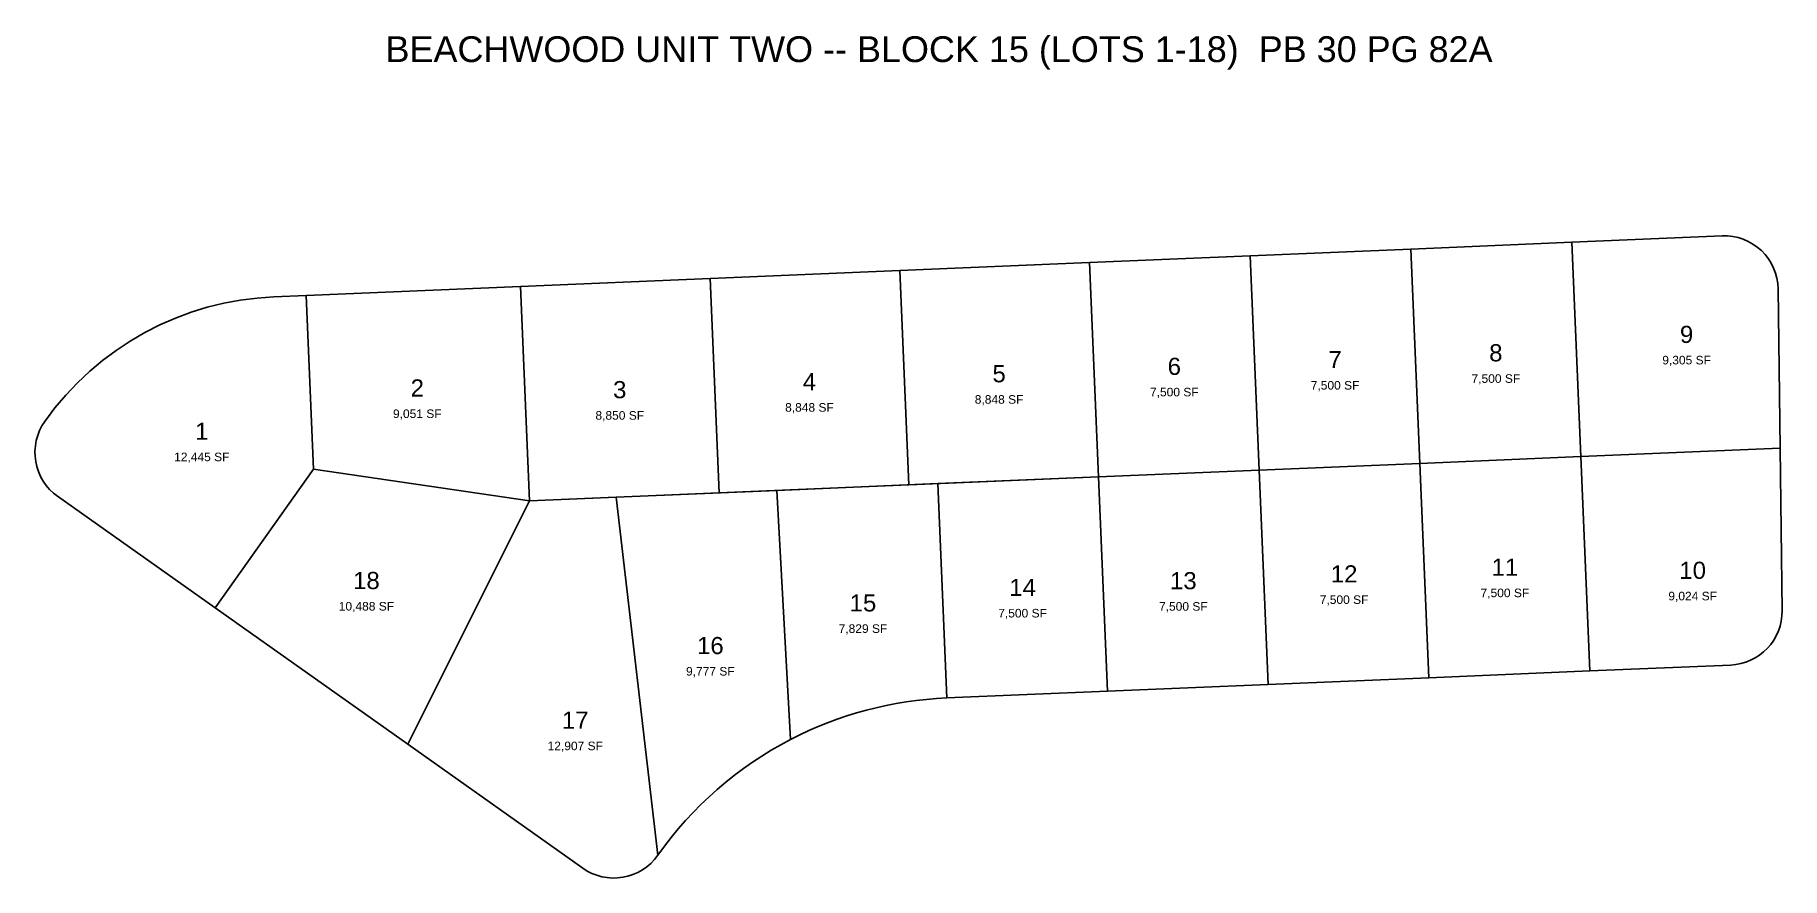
# Model space of a CAD drawing. Extents: x -813 to 1, y -200 to 193.
import ezdxf
from ezdxf.enums import TextEntityAlignment as Align

# ---------------------------------------------------------------- set-up
doc = ezdxf.new("R2010")
doc.units = 0
for name, color, linetype in [('CURVE', 6, 'CONTINUOUS'), ('LOT_LINE', 4, 'CONTINUOUS'), ('TEXT-LABELS', 7, 'CONTINUOUS'), ('TITLEBLOCK', 2, 'CONTINUOUS')]:
    doc.layers.add(name, color=color, linetype=linetype)
doc.styles.get("Standard").update_dxf_attribs({"font": 'Arial'})

msp = doc.modelspace()

# ---------------------------------------------------------------- linework, layer by layer
at = {"layer": 'CURVE'}
for points in [[(-26.9512, 98.9549), (-24.4512, 98.9349), (-21.9657, 98.6654), (-19.5196, 98.1489), (-17.1373, 97.3907), (-14.8426, 96.3984), (-12.6585, 95.1818), (-10.6068, 93.7532), (-8.7081, 92.1268), (-6.9813, 90.3188), (-5.4437, 88.3475), (-4.1107, 86.2325), (-2.9956, 83.9949), (-2.1096, 81.6571), (-1.4615, 79.2425), (-1.0578, 76.7752), (-0.9025, 74.28)], [(-808.8168, 12.4603), (-804.089, 18.7482), (-799.0105, 24.7563), (-793.5977, 30.4651), (-787.8683, 35.8561), (-781.8408, 40.9117), (-775.535, 45.6155), (-768.9714, 49.9522), (-762.1711, 53.9077), (-755.1565, 57.4691), (-747.9502, 60.6249), (-740.5758, 63.3647), (-733.0572, 65.6797), (-725.4188, 67.5624), (-717.6856, 69.0066), (-709.8826, 70.0076), (-702.0352, 70.5621)], [(-802.8632, -22.3901), (-804.7934, -20.8757), (-806.5658, -19.1793), (-808.1635, -17.3174), (-809.5709, -15.3079), (-810.7746, -13.1701), (-811.763, -10.9246), (-812.5265, -8.5931), (-813.0578, -6.1979), (-813.3518, -3.7622), (-813.4056, -1.3094), (-813.2187, 1.1368), (-812.793, 3.553), (-812.1325, 5.9158), (-811.2436, 8.2025), (-810.1348, 10.391), (-808.8168, 12.4603)], [(0.9207, -75.776), (0.834, -78.1811), (0.5164, -80.5668), (-0.0291, -82.9108), (-0.7975, -85.1916), (-1.7816, -87.3879), (-2.9723, -89.4794), (-4.3586, -91.4467), (-5.9277, -93.2716), (-7.665, -94.9371), (-9.5544, -96.4279), (-11.5783, -97.7301), (-13.7182, -98.8316), (-15.954, -99.7223), (-18.2651, -100.3939), (-20.6301, -100.8401), (-23.027, -101.0569)], [(-388.4408, -116.4255), (-393.1771, -116.6885), (-397.9044, -117.0805), (-402.6193, -117.6014), (-407.3182, -118.2506), (-411.9977, -119.0277), (-416.6543, -119.9321), (-421.2844, -120.9632), (-425.8847, -122.1202), (-430.4518, -123.4022), (-434.9822, -124.8082), (-439.4725, -126.3373), (-443.9195, -127.9883), (-448.3198, -129.7599), (-452.6702, -131.6509), (-456.9674, -133.6597), (-461.2082, -135.7851)], [(-461.2082, -135.7851), (-465.7679, -138.2362), (-470.2526, -140.822), (-474.6584, -143.54), (-478.9813, -146.388), (-483.2176, -149.3634), (-487.3634, -152.4635), (-491.4152, -155.6856), (-495.3692, -159.0269), (-499.2221, -162.4844), (-502.9704, -166.055), (-506.6107, -169.7356), (-510.1399, -173.5229), (-513.5548, -177.4135), (-516.8525, -181.404), (-520.0299, -185.491), (-523.0843, -189.6706)], [(-523.1883, -189.8175), (-524.7027, -191.7477), (-526.3991, -193.5201), (-528.2609, -195.1178), (-530.2705, -196.5252), (-532.4083, -197.7289), (-534.6538, -198.7173), (-536.9853, -199.4808), (-539.3805, -200.0121), (-541.8162, -200.3061), (-544.269, -200.3599), (-546.7152, -200.173), (-549.1314, -199.7473), (-551.4942, -199.0868), (-553.7809, -198.1979), (-555.9694, -197.0891), (-558.0387, -195.7711)]]:
    msp.add_lwpolyline(points, dxfattribs=at)
at = {"layer": 'LOT_LINE'}
for p, q in [((-97.11, 96.0041), (-26.9512, 98.9549)), ((-321.9112, 86.5494), (-246.9775, 89.701)), ((-246.9775, 89.701), (-172.0437, 92.8526)), ((-246.9775, 89.701), (-242.7754, -10.2107)), ((-242.7754, -10.2107), (-246.9775, 89.701)), ((-172.0437, 92.8526), (-97.11, 96.0041)), ((-172.0437, 92.8526), (-167.8416, -7.0591)), ((-167.8416, -7.0591), (-172.0437, 92.8526)), ((-97.11, 96.0041), (-92.9079, -3.9075)), ((-92.9079, -3.9075), (-97.11, 96.0041)), ((-498.7149, 79.1134), (-410.3131, 82.8314)), ((-410.3131, 82.8314), (-321.9112, 86.5494)), ((-410.3131, 82.8314), (-406.111, -17.0803)), ((-406.111, -17.0803), (-410.3131, 82.8314)), ((-321.9112, 86.5494), (-317.7091, -13.3622)), ((-317.7091, -13.3622), (-321.9112, 86.5494)), ((-687.0484, 71.1924), (-587.1368, 75.3945)), ((-587.1368, 75.3945), (-498.7149, 79.1134)), ((-587.1368, 75.3945), (-582.9347, -24.5171)), ((-582.9347, -24.5171), (-587.1368, 75.3945)), ((-498.7149, 79.1134), (-494.5128, -20.7983)), ((-494.5128, -20.7983), (-498.7149, 79.1134)), ((-0.9025, 74.28), (0, 0)), ((-702.0352, 70.5621), (-687.0484, 71.1924)), ((-687.0484, 71.1924), (-683.6401, -9.7665)), ((-683.6401, -9.7665), (-687.0484, 71.1924)), ((0, 0), (-92.9079, -3.9075)), ((-92.9079, -3.9075), (0, 0)), ((0, 0), (0.9207, -75.776)), ((-167.8416, -7.0591), (-242.7754, -10.2107)), ((-242.7754, -10.2107), (-167.8416, -7.0591)), ((-92.9079, -3.9075), (-167.8416, -7.0591)), ((-167.8416, -7.0591), (-92.9079, -3.9075)), ((-163.6395, -106.9708), (-167.8416, -7.0591)), ((-167.8416, -7.0591), (-163.6395, -106.9708)), ((-88.7058, -103.8192), (-92.9079, -3.9075)), ((-92.9079, -3.9075), (-88.7058, -103.8192)), ((-683.6401, -9.7665), (-729.4159, -74.4044)), ((-729.4159, -74.4044), (-683.6401, -9.7665)), ((-582.9347, -24.5171), (-683.6401, -9.7665)), ((-683.6401, -9.7665), (-582.9347, -24.5171)), ((-317.7091, -13.3622), (-406.111, -17.0803)), ((-392.6429, -16.5138), (-317.7091, -13.3622)), ((-242.7754, -10.2107), (-317.7091, -13.3622)), ((-317.7091, -13.3622), (-242.7754, -10.2107)), ((-313.507, -113.2739), (-317.7091, -13.3622)), ((-317.7091, -13.3622), (-313.507, -113.2739)), ((-238.5733, -110.1223), (-242.7754, -10.2107)), ((-242.7754, -10.2107), (-238.5733, -110.1223)), ((-729.4159, -74.4044), (-802.8632, -22.3901)), ((-494.5128, -20.7983), (-582.9347, -24.5171)), ((-582.9347, -24.5171), (-542.5104, -22.817)), ((-542.5104, -22.817), (-467.5766, -19.6654)), ((-523.0843, -189.6706), (-542.5104, -22.817)), ((-542.5104, -22.817), (-523.0843, -189.6706)), ((-406.111, -17.0803), (-494.5128, -20.7983)), ((-467.5766, -19.6654), (-392.6429, -16.5138)), ((-461.2082, -135.7851), (-467.5766, -19.6654)), ((-467.5766, -19.6654), (-461.2082, -135.7851)), ((-388.4408, -116.4255), (-392.6429, -16.5138)), ((-392.6429, -16.5138), (-388.4408, -116.4255)), ((-639.6469, -137.9775), (-582.9347, -24.5171)), ((-582.9347, -24.5171), (-639.6469, -137.9775)), ((-639.6469, -137.9775), (-729.4159, -74.4044)), ((-88.7058, -103.8192), (-163.6395, -106.9708)), ((-23.027, -101.0569), (-88.7058, -103.8192)), ((-313.507, -113.2739), (-388.4408, -116.4255)), ((-238.5733, -110.1223), (-313.507, -113.2739)), ((-163.6395, -106.9708), (-238.5733, -110.1223)), ((-558.0387, -195.7711), (-639.6469, -137.9775)), ((-523.0843, -189.6706), (-523.1883, -189.8175))]:
    msp.add_line(p, q, dxfattribs=at)

# ---------------------------------------------------------------- texts
at = {"layer": 'TEXT-LABELS'}
for s, height, p in [('9', 8, (-43.5743, 53.0663)), ('6', 8, (-282.3433, 38.1694)), ('7', 8, (-207.4095, 41.3209)), ('8', 8, (-132.4758, 44.4725)), ('9,305 SF', 4, (-43.5743, 41.0663)), ('4', 8, (-452.4129, 31.0166)), ('5', 8, (-364.0111, 34.7346)), ('7,500 SF', 4, (-132.4758, 32.4725)), ('2', 8, (-635.19, 28.0758)), ('3', 8, (-540.8248, 27.2981)), ('8,848 SF', 4, (-364.0111, 22.7346)), ('7,500 SF', 4, (-282.3433, 26.1694)), ('7,500 SF', 4, (-207.4095, 29.3209)), ('9,051 SF', 4, (-635.19, 16.0758)), ('8,850 SF', 4, (-540.8248, 15.2981)), ('8,848 SF', 4, (-452.4129, 19.0166)), ('1', 8, (-735.6366, 7.9423)), ('12,445 SF', 4, (-735.6366, -4.0577)), ('12', 8, (-203.2074, -58.5907)), ('11', 8, (-128.2737, -55.4392)), ('10', 8, (-40.744, -56.9119)), ('18', 8, (-658.9094, -61.6664)), ('14', 8, (-353.075, -64.8939)), ('13', 8, (-278.1412, -61.7423)), ('10,488 SF', 4, (-658.9094, -73.6664)), ('15', 8, (-427.4671, -72.0974)), ('7,500 SF', 4, (-278.1412, -73.7423)), ('7,500 SF', 4, (-203.2074, -70.5907)), ('7,500 SF', 4, (-128.2737, -67.4392)), ('9,024 SF', 4, (-40.744, -68.9119)), ('7,500 SF', 4, (-353.075, -76.8939)), ('16', 8, (-498.5949, -91.9845)), ('7,829 SF', 4, (-427.4671, -84.0974)), ('9,777 SF', 4, (-498.5949, -103.9845)), ('17', 8, (-561.5672, -126.7618)), ('12,907 SF', 4, (-561.5672, -138.7618))]:
    msp.add_text(s, height=height, dxfattribs=at).set_placement(p, align=Align.MIDDLE_CENTER)
at = {"layer": 'TITLEBLOCK'}
msp.add_text('BEACHWOOD UNIT TWO -- BLOCK 15 (LOTS 1-18)  PB 30 PG 82A', height=12, dxfattribs=at).set_placement((-650, 180))

doc.saveas('drawing.dxf')
